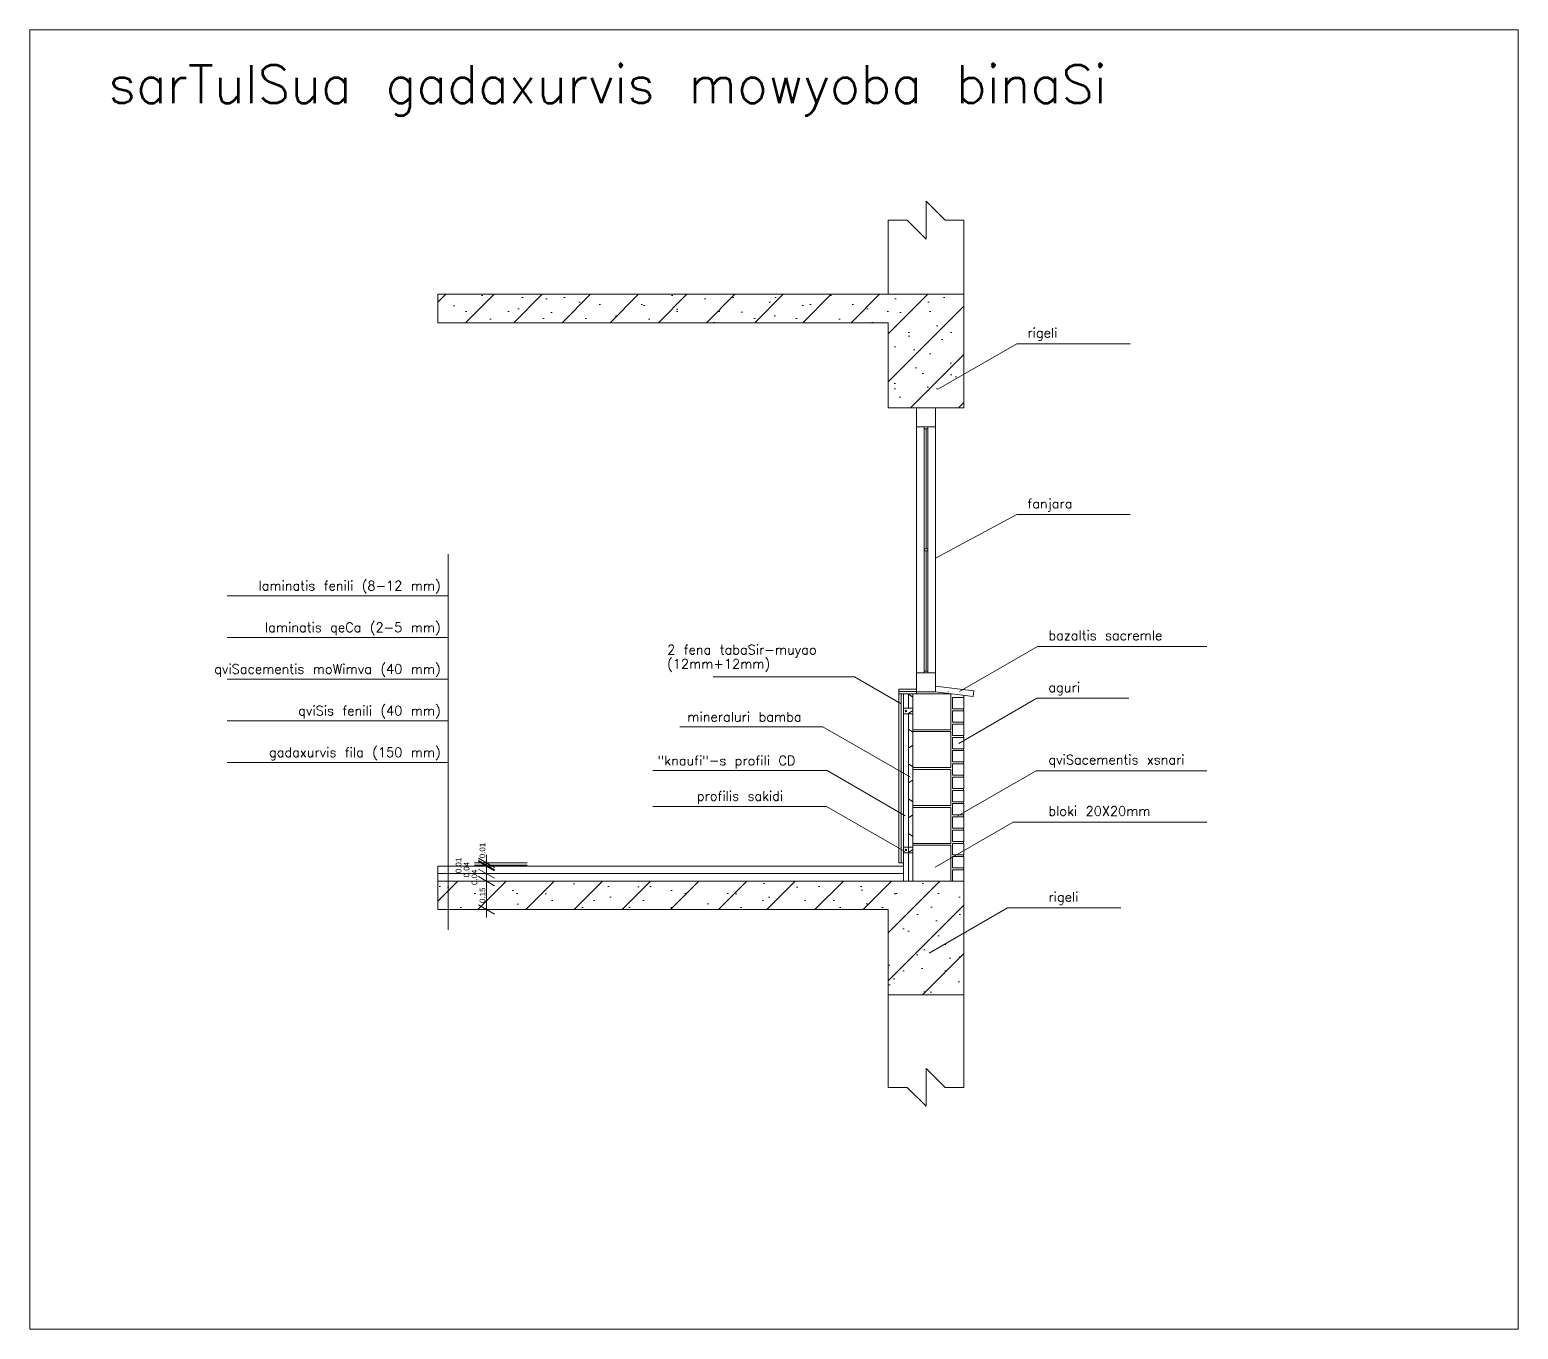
# Model space of a CAD drawing. Header units: millimetres. Extents: x 475616349 to 476941521, y 4620115302 to 4621446928.
# Drawn here: x 476871844 to 476879708, y 4620500640 to 4620507504 of the extents above; entities that cross this region are included whole.
import ezdxf

# ---------------------------------------------------------------- set-up
doc = ezdxf.new("R2010")
doc.units = ezdxf.units.MM
doc.header["$MEASUREMENT"] = 0
for name, color, linetype, lineweight in [('2D Drafting - General_Pen_No__2_Pen_No__4', 7, 'Continuous', 0), ('2D Drafting - General_Pen_No__7_Pen_No__4', 7, 'Continuous', 0), ('2D Drafting - General_Pen_No__7_Pen_No__7_Pen_No__7', 7, 'Continuous', 0), ('A-Area-G_Pen_No__173_Pen_No__4', 7, 'Continuous', 0), ('A-Area-G_Pen_No__7_Pen_No__4', 7, 'Continuous', 0), ('Annotation - Text_Pen_No__7_Pen_No__4', 7, 'Continuous', 0), ('gegmebi_Pen_No__7_Pen_No__4', 7, 'Continuous', 0), ('kar-panjara_Pen_No__7_Pen_No__4', 7, 'Continuous', 0), ('zoma_Pen_No__7', 7, 'Continuous', 0)]:
    doc.layers.add(name, color=color, linetype=linetype, lineweight=lineweight)
doc.layers.add('zoma', color=7, linetype='Continuous')
doc.styles.add('GENERATED_STYLE_2', font='arial.ttf')
doc.dimstyles.new('GENERATED_STYLE__13', dxfattribs={"dimtxt": 30.000001, "dimasz": 64.421331, "dimexe": 0.18, "dimexo": 1.5, "dimgap": 0.09, "dimtad": 1, "dimlfac": 0.001, "dimzin": 0, "dimdsep": 46, "dimtxsty": 'GENERATED_STYLE_2', "dimblk": 'ARROWHEAD_2', "dimblk1": 'ARROWHEAD_2', "dimblk2": 'ARROWHEAD_2', "dimcen": 0.09, "dimclrd": 7, "dimclre": 7, "dimclrt": 7, "dimadec": 0, "dimazin": 0, "dimtfac": 1, "dimtdec": 4, "dimtmove": 0, "dimatfit": 3, "dimfxl": 1, "dimtolj": 1, "dimtzin": 0, "dimarcsym": 0})

# ---------------------------------------------------------------- blocks, each defined once
blk = doc.blocks.new('*D509', base_point=(476577134.1, 4620325125.7))
at = {"layer": 'zoma_Pen_No__7', "color": 7, "linetype": 'Continuous', "lineweight": 0, "transparency": 16777216}
for p, q in [((476874471.2, 4620503006.6), (476874193.2, 4620503006.6)), ((476874214.4, 4620503031.1), (476874299.2, 4620502982.1)), ((476874256.8, 4620502856.6), (476874256.8, 4620503006.6)), ((476874471.2, 4620502856.6), (476874193.2, 4620502856.6)), ((476874214.4, 4620502881.1), (476874299.2, 4620502832.1)), ((476874256.8, 4620502815.2), (476874256.8, 4620502856.6))]:
    blk.add_line(p, q, dxfattribs=at)
at = {"layer": 'zoma_Pen_No__7', "color": 7, "lineweight": 0, "transparency": 16777216, "char_height": 30, "attachment_point": 7, "rotation": 90, "style": 'GENERATED_STYLE_2'}
for s, insert in [('\\A1;{\\pql;\\fArial CYR|b0|i0|c204|p34;0.04}', (476874208.8, 4620502986.7)), ('\\A1;{\\pql;\\fArial CYR|b0|i0|c204|p34;0.15}', (476874250.8, 4620502891.7))]:
    blk.add_mtext(s, dxfattribs=dict(at, insert=insert))
blk = doc.blocks.new('ARROWHEAD_2')
at = {"color": 0, "linetype": 'Continuous', "lineweight": 0}
for p, q in [((0, 0), (-1, 0)), ((-0.38, -0.66), (0.38, 0.66))]:
    blk.add_line(p, q, dxfattribs=at)
blk = doc.blocks.new('*D510', base_point=(476577134.1, 4620325125.7))
at = {"layer": 'zoma_Pen_No__7', "color": 7, "linetype": 'Continuous', "lineweight": 0, "transparency": 16777216}
for p, q in [((476874214.4, 4620503071.1), (476874299.2, 4620503022.1)), ((476874471.2, 4620503046.6), (476874193.2, 4620503046.6)), ((476874471.2, 4620503006.6), (476874193.2, 4620503006.6)), ((476874214.4, 4620503031.1), (476874299.2, 4620502982.1)), ((476874256.8, 4620503006.6), (476874256.8, 4620503046.6))]:
    blk.add_line(p, q, dxfattribs=at)
at = {"layer": 'zoma_Pen_No__7', "color": 7, "lineweight": 0, "transparency": 16777216, "insert": (476874166.8, 4620503026.7), "char_height": 30, "attachment_point": 7, "rotation": 90, "style": 'GENERATED_STYLE_2'}
blk.add_mtext('\\A1;{\\pql;\\fArial CYR|b0|i0|c204|p34;0.04}', dxfattribs=at)
blk = doc.blocks.new('*D511', base_point=(476577134.1, 4620325125.7))
at = {"layer": 'zoma_Pen_No__7', "color": 7, "linetype": 'Continuous', "lineweight": 0, "transparency": 16777216}
for p, q in [((476874471.2, 4620503086.6), (476874193.2, 4620503086.6)), ((476874214.4, 4620503128.2), (476874299.2, 4620503079.2)), ((476874299.2, 4620503067.2), (476874214.4, 4620503116.2)), ((476874299.2, 4620503062.1), (476874214.4, 4620503111.1)), ((476874214.4, 4620503071.1), (476874299.2, 4620503022.1)), ((476874256.8, 4620503046.6), (476874256.8, 4620503086.6)), ((476874471.2, 4620503046.6), (476874193.2, 4620503046.6))]:
    blk.add_line(p, q, dxfattribs=at)
at = {"layer": 'zoma_Pen_No__7', "color": 7, "lineweight": 0, "transparency": 16777216, "insert": (476874124.8, 4620503049.2), "char_height": 30, "attachment_point": 7, "rotation": 90, "style": 'GENERATED_STYLE_2'}
blk.add_mtext('\\A1;{\\pql;\\fArial CYR|b0|i0|c204|p34;0.01}', dxfattribs=at)
blk = doc.blocks.new('*D512', base_point=(476577134.1, 4620325125.7))
at = {"layer": 'zoma_Pen_No__7', "color": 7, "linetype": 'Continuous', "lineweight": 0, "transparency": 16777216}
for p, q in [((476874471.2, 4620503091.7), (476874193.2, 4620503091.7)), ((476874471.2, 4620503086.6), (476874193.2, 4620503086.6)), ((476874214.4, 4620503128.2), (476874299.2, 4620503079.2)), ((476874299.2, 4620503067.2), (476874214.4, 4620503116.2)), ((476874299.2, 4620503062.1), (476874214.4, 4620503111.1)), ((476874256.8, 4620503086.6), (476874256.8, 4620503091.7))]:
    blk.add_line(p, q, dxfattribs=at)
blk = doc.blocks.new('*D513', base_point=(476577134.1, 4620325125.7))
at = {"layer": 'zoma_Pen_No__7', "color": 7, "linetype": 'Continuous', "lineweight": 0, "transparency": 16777216}
for p, q in [((476874256.8, 4620503103.7), (476874256.8, 4620503145.2)), ((476874471.2, 4620503103.7), (476874193.2, 4620503103.7)), ((476874471.2, 4620503091.7), (476874193.2, 4620503091.7)), ((476874214.4, 4620503128.2), (476874299.2, 4620503079.2)), ((476874299.2, 4620503067.2), (476874214.4, 4620503116.2)), ((476874299.2, 4620503062.1), (476874214.4, 4620503111.1)), ((476874256.8, 4620503091.7), (476874256.8, 4620503103.7))]:
    blk.add_line(p, q, dxfattribs=at)
at = {"layer": 'zoma_Pen_No__7', "color": 7, "lineweight": 0, "transparency": 16777216, "insert": (476874250.8, 4620503128.2), "char_height": 30, "attachment_point": 7, "rotation": 90, "style": 'GENERATED_STYLE_2'}
blk.add_mtext('\\A1;{\\pql;\\fArial CYR|b0|i0|c204|p34;0.01}', dxfattribs=at)

msp = doc.modelspace()

# ---------------------------------------------------------------- hatches: boundary and pattern name
at = {"layer": '2D Drafting - General_Pen_No__7_Pen_No__7_Pen_No__7', "linetype": 'Continuous', "lineweight": 0}
h = msp.add_hatch(dxfattribs=at)
h.set_pattern_fill('MASONRY_BLOCK', style=0, pattern_type=2)
h.set_pattern_definition([(45, (476856456.85, 4620461537.98), (-127.2792, 127.2792), [])])
h.paths.add_polyline_path([(476874000.088, 4620506106.63), (476874000.088, 4620505956.596), (476876379.537, 4620505956.596), (476876379.537, 4620505506.603), (476876779.537, 4620505506.603), (476876779.537, 4620506106.585)])
h = msp.add_hatch(dxfattribs=at)
h.set_pattern_fill('RENDER', style=0, pattern_type=2)
h.set_pattern_definition([(45, (476860600, 4620467073.32), (-111.3693, 111.3693), [0, -105, 0, -157.5]), (110, (476860950, 4620467073.32), (148.0016, 53.8682), [0, -77, 0, -133])])
h.paths.add_polyline_path([(476874000.088, 4620506106.63), (476874000.088, 4620505956.596), (476876379.537, 4620505956.596), (476876379.537, 4620505506.603), (476876779.537, 4620505506.603), (476876779.537, 4620506106.585)])
h = msp.add_hatch(dxfattribs=at)
h.set_pattern_fill('CONCRETE_BLOCK', style=0, pattern_type=2)
h.set_pattern_definition([(33.9761, (476843960.05, 4620457705.73), (-136.4054, 91.92388), []), (146.0239, (476843960.05, 4620457705.73), (136.4054, 91.92388), [])])
h.paths.add_polyline_path([(476876486.529, 4620503996.603), (476876486.529, 4620503106.701), (476876509.529, 4620503106.701), (476876509.529, 4620503996.603)])
h = msp.add_hatch(dxfattribs=at)
h.set_pattern_fill('RENDER', style=0, pattern_type=2)
h.set_pattern_definition([(45, (476846390.12, 4620469344.94), (-111.3693, 111.3693), [0, -105, 0, -157.5]), (110, (476846740.12, 4620469344.94), (148.0016, 53.8682), [0, -77, 0, -133])])
h.paths.add_polyline_path([(476874000.088, 4620503006.649), (476874000.088, 4620502856.615), (476876379.537, 4620502856.615), (476876379.537, 4620502406.622), (476876779.537, 4620502406.622), (476876779.537, 4620503006.603)])
h = msp.add_hatch(dxfattribs=at)
h.set_pattern_fill('MASONRY_BLOCK', style=0, pattern_type=2)
h.set_pattern_definition([(45, (476883939.9, 4620477202.5), (-127.2792, 127.2792), [])])
h.paths.add_polyline_path([(476874000.088, 4620503006.649), (476874000.088, 4620502856.615), (476876379.537, 4620502856.615), (476876379.537, 4620502406.622), (476876779.537, 4620502406.622), (476876779.537, 4620503006.603)])

# ---------------------------------------------------------------- linework, layer by layer
at = {"layer": '2D Drafting - General_Pen_No__7_Pen_No__4', "color": 7, "linetype": 'Continuous', "lineweight": 0, "flags": 128}
for points in [[(476871843.892, 4620507503.781), (476879707.928, 4620507503.781), (476879707.928, 4620500640.391), (476871843.892, 4620500640.391)], [(476874000.088, 4620506106.63), (476876779.537, 4620506106.585), (476876779.537, 4620505506.603), (476876379.537, 4620505506.603), (476876379.537, 4620505956.596), (476874000.088, 4620505956.596)], [(476876435.546, 4620504008.595), (476876435.546, 4620504020.587), (476876529.537, 4620504020.587), (476876529.537, 4620504008.595)], [(476876435.546, 4620503996.603), (476876435.546, 4620504008.595), (476876529.537, 4620504008.595), (476876529.537, 4620503996.603)], [(476876447.537, 4620503103.701), (476876435.546, 4620503103.701), (476876435.546, 4620503996.603), (476876447.537, 4620503996.603)], [(476876459.529, 4620503103.701), (476876447.537, 4620503103.701), (476876447.537, 4620503996.603), (476876459.529, 4620503996.603)], [(476876509.529, 4620503996.603), (476876709.529, 4620503996.603), (476876709.529, 4620503806.603), (476876509.529, 4620503806.603)], [(476876719.537, 4620503976.603), (476876779.537, 4620503976.603), (476876779.537, 4620503916.603), (476876719.537, 4620503916.603)], [(476876459.529, 4620503920.335), (476876509.529, 4620503920.335), (476876509.529, 4620503890.335), (476876459.529, 4620503890.335)], [(476876486.529, 4620503890.335), (476876509.529, 4620503890.335), (476876509.529, 4620503006.603), (476876486.529, 4620503006.603)], [(476876719.537, 4620503906.603), (476876779.537, 4620503906.603), (476876779.537, 4620503846.603), (476876719.537, 4620503846.603)], [(476876509.529, 4620503796.603), (476876709.529, 4620503796.603), (476876709.529, 4620503606.603), (476876509.529, 4620503606.603)], [(476876719.537, 4620503836.603), (476876779.537, 4620503836.603), (476876779.537, 4620503776.603), (476876719.537, 4620503776.603)], [(476876719.537, 4620503766.603), (476876779.537, 4620503766.603), (476876779.537, 4620503706.603), (476876719.537, 4620503706.603)], [(476876719.537, 4620503696.603), (476876779.537, 4620503696.603), (476876779.537, 4620503636.603), (476876719.537, 4620503636.603)], [(476876719.537, 4620503626.603), (476876779.537, 4620503626.603), (476876779.537, 4620503566.603), (476876719.537, 4620503566.603)], [(476876509.529, 4620503596.603), (476876709.529, 4620503596.603), (476876709.529, 4620503406.603), (476876509.529, 4620503406.603)], [(476876719.537, 4620503556.603), (476876779.537, 4620503556.603), (476876779.537, 4620503496.603), (476876719.537, 4620503496.603)], [(476876719.537, 4620503486.603), (476876779.537, 4620503486.603), (476876779.537, 4620503426.603), (476876719.537, 4620503426.603)], [(476876509.529, 4620503396.603), (476876709.529, 4620503396.603), (476876709.529, 4620503206.603), (476876509.529, 4620503206.603)], [(476876719.537, 4620503416.603), (476876779.537, 4620503416.603), (476876779.537, 4620503356.603), (476876719.537, 4620503356.603)], [(476876719.537, 4620503346.603), (476876779.537, 4620503346.603), (476876779.537, 4620503286.603), (476876719.537, 4620503286.603)], [(476876719.537, 4620503276.603), (476876779.537, 4620503276.603), (476876779.537, 4620503216.603), (476876719.537, 4620503216.603)], [(476876459.529, 4620503186.701), (476876509.529, 4620503186.701), (476876509.529, 4620503156.701), (476876459.529, 4620503156.701)], [(476876509.529, 4620503196.603), (476876709.529, 4620503196.603), (476876709.529, 4620503006.603), (476876509.529, 4620503006.603)], [(476876719.537, 4620503206.603), (476876779.537, 4620503206.603), (476876779.537, 4620503146.603), (476876719.537, 4620503146.603)], [(476876459.529, 4620503046.603), (476874000.088, 4620503046.603), (476874000.088, 4620503086.603), (476876459.529, 4620503086.603)], [(476876719.537, 4620503136.603), (476876779.537, 4620503136.603), (476876779.537, 4620503076.603), (476876719.537, 4620503076.603)], [(476876719.537, 4620503066.603), (476876779.537, 4620503066.603), (476876779.537, 4620503006.603), (476876719.537, 4620503006.603)], [(476876459.529, 4620503006.603), (476874000.088, 4620503006.603), (476874000.088, 4620503046.603), (476876459.529, 4620503046.603)], [(476874000.088, 4620503006.649), (476876779.537, 4620503006.603), (476876779.537, 4620502406.622), (476876379.537, 4620502406.622), (476876379.537, 4620502856.615), (476874000.088, 4620502856.615)]]:
    msp.add_lwpolyline(points, close=True, dxfattribs=at)
for points in [[(476876579.537, 4620506598.392), (476876579.537, 4620506398.392)], [(476876579.537, 4620506598.392), (476876679.537, 4620506498.392)], [(476876379.537, 4620506498.392), (476876479.537, 4620506498.392)], [(476876579.537, 4620506398.392), (476876479.537, 4620506498.392)], [(476876679.537, 4620506498.392), (476876779.537, 4620506498.392)], [(476876645.177, 4620505606.723), (476877058.269, 4620505845.222), (476877657.472, 4620505845.222)], [(476876629.537, 4620504713.809), (476877058.269, 4620504942.74), (476877657.472, 4620504942.74)], [(476874055.133, 4620502749.814), (476874055.133, 4620504733.899)], [(476874055.133, 4620504513.899), (476872886.947, 4620504513.899)], [(476874055.133, 4620504293.899), (476872886.947, 4620504293.899)], [(476876755.211, 4620504008.185), (476877168.303, 4620504246.684), (476878062.158, 4620504246.684)], [(476874055.133, 4620504073.899), (476872886.947, 4620504073.899)], [(476876447.537, 4620503943.466), (476876200.934, 4620504085.842), (476875454.832, 4620504085.842)], [(476876486.529, 4620503156.701), (476876486.529, 4620503006.603), (476876459.529, 4620503006.603), (476876459.529, 4620503996.603), (476876486.529, 4620503996.603), (476876486.529, 4620503920.335)], [(476876752.073, 4620503734.182), (476877165.165, 4620503972.681), (476877649.921, 4620503972.681)], [(476876779.537, 4620503916.603), (476876779.537, 4620503987.822)], [(476874055.133, 4620503853.899), (476872886.947, 4620503853.899)], [(476876486.529, 4620503890.335), (476876486.529, 4620503186.701)], [(476876779.537, 4620503846.603), (476876779.537, 4620503906.603)], [(476876496.288, 4620503556.011), (476876034.445, 4620503822.657), (476875279.11, 4620503822.657)], [(476876779.537, 4620503776.603), (476876779.537, 4620503836.603)], [(476876779.537, 4620503706.603), (476876779.537, 4620503766.603)], [(476876779.537, 4620503636.603), (476876779.537, 4620503696.603)], [(476874055.133, 4620503633.899), (476872886.947, 4620503633.899)], [(476876779.537, 4620503566.603), (476876779.537, 4620503626.603)], [(476876469.524, 4620503352.676), (476876056.432, 4620503591.175), (476875135.761, 4620503591.175)], [(476876747.276, 4620503351.589), (476877160.369, 4620503590.088), (476878062.158, 4620503590.088)], [(476876779.537, 4620503496.603), (476876779.537, 4620503556.603)], [(476876779.537, 4620503426.603), (476876779.537, 4620503486.603)], [(476876466.79, 4620503163.518), (476876053.697, 4620503402.017), (476875135.761, 4620503402.017)], [(476876779.537, 4620503356.603), (476876779.537, 4620503416.603)], [(476876626.827, 4620503080.683), (476877039.92, 4620503319.182), (476878062.158, 4620503319.182)], [(476876779.537, 4620503286.603), (476876779.537, 4620503346.603)], [(476876779.537, 4620503216.603), (476876779.537, 4620503276.603)], [(476876779.537, 4620503146.603), (476876779.537, 4620503206.603)], [(476876779.537, 4620503076.603), (476876779.537, 4620503136.603)], [(476876779.537, 4620503006.603), (476876779.537, 4620503066.603)], [(476876595.969, 4620502627.051), (476877009.062, 4620502865.55), (476877608.264, 4620502865.55)], [(476876579.537, 4620502017.658), (476876579.537, 4620501817.658)], [(476876579.537, 4620502017.658), (476876679.537, 4620501917.658)], [(476876579.537, 4620501817.658), (476876479.537, 4620501917.658)]]:
    msp.add_lwpolyline(points, dxfattribs=at)
for points in [[(476876779.537, 4620503916.603, 0.3199535), (476876779.537, 4620503906.603)], [(476876779.537, 4620503846.603, 0.3199535), (476876779.537, 4620503836.603)], [(476876779.537, 4620503776.603, 0.3199535), (476876779.537, 4620503766.603)], [(476876779.537, 4620503706.603, 0.3199535), (476876779.537, 4620503696.603)], [(476876779.537, 4620503636.603, 0.3199535), (476876779.537, 4620503626.603)], [(476876779.537, 4620503566.603, 0.3199535), (476876779.537, 4620503556.603)], [(476876779.537, 4620503496.603, 0.3199535), (476876779.537, 4620503486.603)], [(476876779.537, 4620503426.603, 0.3199535), (476876779.537, 4620503416.603)], [(476876779.537, 4620503356.603, 0.3199535), (476876779.537, 4620503346.603)], [(476876779.537, 4620503286.603, 0.3199535), (476876779.537, 4620503276.603)], [(476876779.537, 4620503216.603, 0.3199535), (476876779.537, 4620503206.603)], [(476876779.537, 4620503146.603, 0.3199535), (476876779.537, 4620503136.603)], [(476876779.537, 4620503076.603, 0.3199535), (476876779.537, 4620503066.603)]]:
    msp.add_lwpolyline(points, format="xyb", dxfattribs=at)
at = {"layer": '2D Drafting - General_Pen_No__7_Pen_No__4', "color": 7, "linetype": 'Continuous', "lineweight": 0}
for centre in [(476876473.009, 4620503905.811), (476876473.009, 4620503172.177)]:
    msp.add_circle(centre, 3.684, dxfattribs=at)
at = {"layer": 'A-Area-G_Pen_No__7_Pen_No__4', "color": 7, "linetype": 'Continuous', "lineweight": 0, "flags": 128}
msp.add_lwpolyline([(476876629.537, 4620504006.637), (476876827.982, 4620503981.746), (476876831.716, 4620504011.512), (476876629.537, 4620504036.872)], close=True, dxfattribs=at)
at = {"layer": 'gegmebi_Pen_No__7_Pen_No__4', "color": 7, "linetype": 'Continuous', "lineweight": 0}
for p, q in [((476876569.537, 4620505406.523), (476876569.537, 4620504106.637)), ((476876589.537, 4620505406.523), (476876569.537, 4620505406.523)), ((476876589.537, 4620505396.523), (476876569.537, 4620505396.523)), ((476876579.537, 4620505396.523), (476876579.537, 4620504761.58)), ((476876589.537, 4620505406.523), (476876589.537, 4620504106.637)), ((476876589.537, 4620504761.58), (476876569.537, 4620504761.58)), ((476876589.537, 4620504751.58), (476876569.537, 4620504751.58)), ((476876579.537, 4620504751.58), (476876579.537, 4620504116.637)), ((476876589.537, 4620504116.637), (476876569.537, 4620504116.637)), ((476876589.537, 4620504106.637), (476876589.537, 4620504116.637))]:
    msp.add_line(p, q, dxfattribs=at)
at = {"layer": 'gegmebi_Pen_No__7_Pen_No__4', "color": 7, "linetype": 'Continuous', "lineweight": 0, "flags": 128}
for points in [[(476876629.537, 4620505506.637), (476876529.537, 4620505506.637), (476876529.537, 4620504006.637), (476876629.537, 4620504006.637)], [(476876629.537, 4620505406.523), (476876529.537, 4620505406.523), (476876529.537, 4620505506.523), (476876629.537, 4620505506.523)], [(476876629.537, 4620504006.637), (476876529.537, 4620504006.637), (476876529.537, 4620504106.637), (476876629.537, 4620504106.637)]]:
    msp.add_lwpolyline(points, close=True, dxfattribs=at)
at = {"layer": 'kar-panjara_Pen_No__7_Pen_No__4', "color": 7, "linetype": 'Continuous', "lineweight": 0, "flags": 128}
for points in [[(476876779.537, 4620506498.392), (476876779.537, 4620506106.585), (476876379.537, 4620506106.585), (476876379.537, 4620506498.392)], [(476876629.537, 4620504006.67), (476876529.537, 4620504006.67), (476876529.537, 4620505506.637), (476876629.537, 4620505506.637), (476876629.537, 4620504036.637)], [(476876479.537, 4620501917.658), (476876379.537, 4620501917.658), (476876379.537, 4620502406.622), (476876779.537, 4620502406.622), (476876779.537, 4620501917.658), (476876679.537, 4620501917.658)]]:
    msp.add_lwpolyline(points, dxfattribs=at)

# ---------------------------------------------------------------- texts
at = {"layer": '2D Drafting - General_Pen_No__2_Pen_No__4', "color": 7, "linetype": 'Continuous', "lineweight": 0, "insert": (476872258.842, 4620507316.536), "char_height": 200, "attachment_point": 1}
msp.add_mtext('\\A1;{\\pql;\\Ftxt.shx;sarTulSua gadaxurvis mowyoba binaSi}', dxfattribs=at)
at = {"layer": 'A-Area-G_Pen_No__173_Pen_No__4', "color": 7, "linetype": 'Continuous', "lineweight": 0, "insert": (476876694.668, 4620504006.526), "char_height": 0.2, "attachment_point": 7}
msp.add_mtext('\\A1;{\\pql;\\Ftxt.shx;AecDbSpace (AecArchBase70)}', dxfattribs=at)
at = {"layer": 'Annotation - Text_Pen_No__7_Pen_No__4', "color": 7, "linetype": 'Continuous', "lineweight": 0, "char_height": 50}
for s, insert, attachment_point in [('\\A1;{\\pql;\\Ftxt.shx;rigeli}', (476877114.704, 4620505928.571), 1), ('\\A1;{\\pql;\\Ftxt.shx;fanjara}', (476877114.704, 4620505026.238), 1), ('\\A1;{\\pqr;\\Ftxt.shx;laminatis fenili (8-12 mm)}', (476874015.236, 4620504592.662), 3), ('\\A1;{\\pqr;\\Ftxt.shx;laminatis qeCa (2-5 mm)}', (476874015.236, 4620504372.662), 3), ('\\A1;{\\pql;\\Ftxt.shx;bazaltis sacremle}', (476877225.697, 4620504330.067), 1), ('\\A1;{\\pqr;\\Ftxt.shx;qviSacementis moWimva (40 mm)}', (476874015.236, 4620504152.662), 3), ('\\A1;{\\pql;\\Ftxt.shx;aguri}', (476877225.697, 4620504055.839), 1), ('\\A1;{\\pqr;\\Ftxt.shx;qviSis fenili (40 mm)}', (476874015.236, 4620503932.662), 3), ('\\A1;{\\pql;\\Ftxt.shx;mineraluri bamba}', (476875317.944, 4620503900.07), 1), ('\\A1;{\\pqr;\\Ftxt.shx;gadaxurvis fila (150 mm)}', (476874015.236, 4620503712.662), 3), ('\\A1;{\\pql;\\Ftxt.shx;"knaufi"-s profili \\Ftxt.shx;CD}', (476875161.432, 4620503668.738), 1), ('\\A1;{\\pql;\\Ftxt.shx;qviSacementis xsnari}', (476877225.697, 4620503673.471), 1), ('\\A1;{\\pql;\\Ftxt.shx;profilis sakidi}', (476875368.476, 4620503482.021), 1), ('\\A1;{\\pql;\\Ftxt.shx;bloki 20X20mm}', (476877225.697, 4620503402.42), 1), ('\\A1;{\\pql;\\Ftxt.shx;rigeli}', (476877225.697, 4620502948.708), 1)]:
    msp.add_mtext(s, dxfattribs=dict(at, insert=insert, attachment_point=attachment_point))
at = {"layer": 'Annotation - Text_Pen_No__7_Pen_No__4', "color": 7, "linetype": 'Continuous', "lineweight": 0, "insert": (476875211.413, 4620504254.582), "char_height": 50, "attachment_point": 1, "line_spacing_factor": 0.900661}
msp.add_mtext('\\A1;{\\pql;\\Ftxt.shx;2 fena tabaSir-muyao \\P\\pql;\\Ftxt.shx;(12mm+12mm)}', dxfattribs=at)

# ---------------------------------------------------------------- dimensions: what is measured, and where the dimension line sits
at = {"layer": 'zoma', "color": 7, "linetype": 'Continuous', "lineweight": 0}
for base, p1, p2, picture, middle in [((476874256.814, 4620503103.701), (476874472.722, 4620503091.701), (476874472.722, 4620503103.701), '*D513', (476874235.814, 4620503167.163)), ((476874256.814, 4620503086.603), (476874472.722, 4620503046.603), (476874472.722, 4620503086.603), '*D511', (476874151.814, 4620503065.659)), ((476874256.814, 4620503091.701), (476874472.722, 4620503086.603), (476874472.722, 4620503091.701), '*D512', (476874109.814, 4620503088.208)), ((476874256.814, 4620503046.603), (476874472.722, 4620503006.603), (476874472.722, 4620503046.603), '*D510', (476874193.814, 4620503025.659)), ((476874256.814, 4620503006.603), (476874472.722, 4620502856.615), (476874472.722, 4620503006.603), '*D509', (476874235.814, 4620502930.665))]:
    dim = msp.add_linear_dim(base=base, p1=p1, p2=p2, angle=90, dimstyle='GENERATED_STYLE__13', dxfattribs=at)
    dim.commit()
    dim.dimension.update_dxf_attribs({"geometry": picture, "text_midpoint": middle, "dimtype": 160, "text_rotation": 90})

doc.saveas('drawing.dxf')
